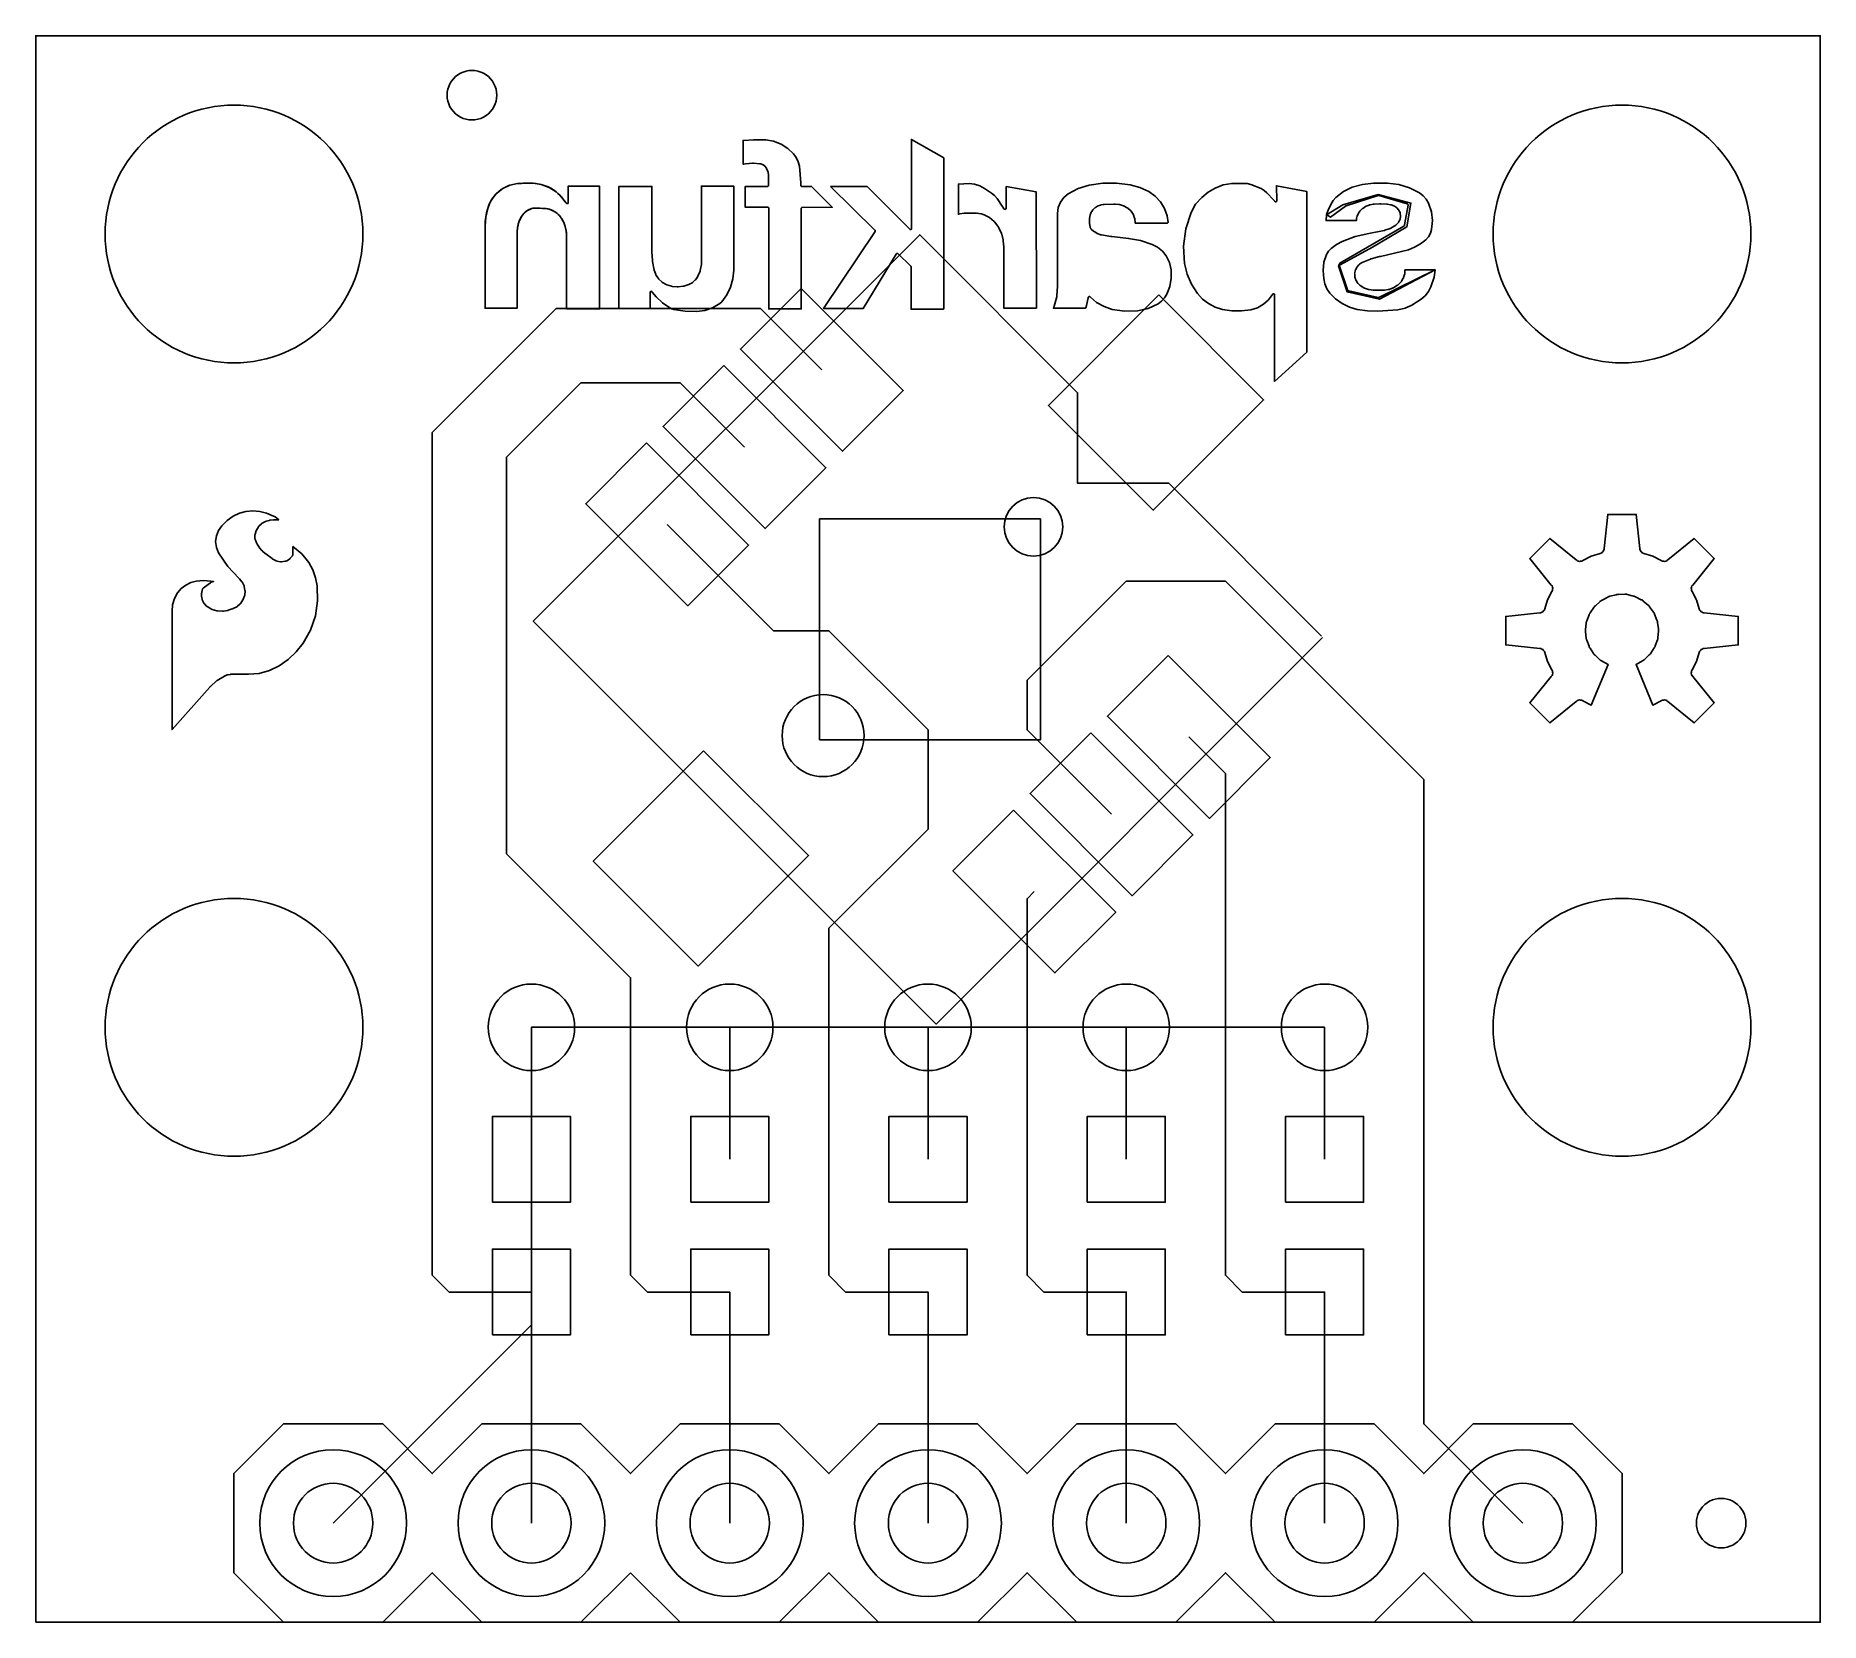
# Model space of a CAD drawing. Extents: x 0 to 900, y 0 to 800.
import ezdxf

# ---------------------------------------------------------------- set-up
doc = ezdxf.new("R2010")
doc.units = 9

msp = doc.modelspace()

# ---------------------------------------------------------------- linework, layer by layer
for points in [[(0, 0), (900, 0), (900, 800), (0, 800), (0, 0)], [(207.5, 770), (207.59, 771.51), (207.86, 772.99), (208.31, 774.43), (208.93, 775.81), (209.71, 777.1), (210.64, 778.29), (211.71, 779.35), (212.9, 780.29), (214.19, 781.07), (215.57, 781.69), (217.01, 782.14), (218.49, 782.41), (220, 782.5), (220, 782.5), (221.51, 782.41), (222.99, 782.14), (224.43, 781.69), (225.81, 781.07), (227.1, 780.29), (228.29, 779.35), (229.36, 778.29), (230.29, 777.1), (231.07, 775.81), (231.69, 774.43), (232.14, 772.99), (232.41, 771.51), (232.5, 770), (232.5, 770), (232.41, 768.49), (232.14, 767.01), (231.69, 765.57), (231.07, 764.19), (230.29, 762.9), (229.36, 761.71), (228.29, 760.64), (227.1, 759.71), (225.81, 758.93), (224.43, 758.31), (222.99, 757.86), (221.51, 757.59), (220, 757.5), (220, 757.5), (218.49, 757.59), (217.01, 757.86), (215.57, 758.31), (214.19, 758.93), (212.9, 759.71), (211.71, 760.64), (210.64, 761.71), (209.71, 762.9), (208.93, 764.19), (208.31, 765.57), (207.86, 767.01), (207.59, 768.49), (207.5, 770)], [(385.85, 725.8), (385.85, 724.29), (386.14, 724), (391.25, 724), (401.75, 713.5), (401.75, 713.5), (386.56, 713.4), (386.34, 713.4), (386.34, 713.4), (386.34, 713.4), (386.19, 713.25), (386.05, 713.11), (386.05, 713.11), (386.05, 713.11), (386.05, 712.91), (386.05, 662.2), (369.65, 662.2), (369.65, 713.21), (369.36, 713.5), (357.85, 713.5), (357.85, 724), (369.26, 724), (369.55, 724.29), (369.55, 729.3), (369.57, 729.33), (369.55, 729.5), (369.55, 729.67), (369.52, 729.7), (369.32, 731.22), (369.34, 731.28), (369.29, 731.41), (369.27, 731.56), (369.21, 731.6), (368.63, 733.02), (368.64, 733.09), (368.55, 733.2), (368.5, 733.33), (368.43, 733.36), (367.87, 734.07), (367.86, 734.15), (367.75, 734.22), (367.66, 734.33), (367.58, 734.34), (366.85, 734.86), (366.81, 734.93), (366.68, 734.98), (366.57, 735.06), (366.5, 735.04), (365.64, 735.34), (365.6, 735.39), (365.45, 735.4), (365.31, 735.45), (365.25, 735.42), (362, 735.72), (361.96, 735.75), (361.8, 735.74), (361.64, 735.75), (361.6, 735.72), (357.95, 735.38), (357.05, 735.3), (356.75, 735.3), (356.75, 747.19), (356.85, 747.2), (357.04, 747.2), (357.05, 747.21), (362.05, 747.5), (368.15, 747.5), (372.14, 746.81), (375.91, 745.36), (379.33, 743.19), (382.25, 740.4), (383.59, 738.52), (384.57, 736.43), (385.15, 734.2), (385.85, 725.8)], [(400.85, 723.9), (419.25, 723.9), (440.95, 702.21), (441.36, 702.21), (441.65, 702.5), (441.65, 747.7), (457.95, 738.4), (457.95, 662.3), (457.75, 662.1), (441.45, 662.1), (441.45, 683.18), (441.45, 683.19), (441.45, 683.39), (441.45, 683.59), (441.45, 683.6), (441.45, 683.6), (441.3, 683.74), (441.16, 683.89), (441.15, 683.89), (434.89, 689.97), (434.88, 690.03), (434.75, 690.11), (434.64, 690.21), (434.58, 690.21), (434.52, 690.25), (434.38, 690.21), (434.23, 690.21), (434.18, 690.16), (434.12, 690.15), (434.04, 690.02), (433.94, 689.91), (433.94, 689.85), (417.35, 662.5), (397.35, 662.4), (423.29, 701.32), (423.41, 701.43), (423.41, 701.48), (423.44, 701.53), (423.4, 701.68), (423.4, 701.84), (423.36, 701.88), (423.35, 701.93), (423.22, 702.02), (400.85, 723.9)], [(337.52, 661.48), (333.45, 660.9), (327.57, 661.02), (321.75, 661.9), (320.72, 662.22), (319.75, 662.7), (316.09, 665.29), (312.83, 668.38), (310.95, 670.76), (310.95, 670.79), (310.83, 670.92), (310.72, 671.06), (310.68, 671.06), (310.66, 671.09), (310.48, 671.09), (310.3, 671.11), (310.28, 671.09), (310.25, 671.09), (310.12, 670.96), (309.98, 670.85), (309.98, 670.82), (309.95, 670.79), (309.95, 670.62), (309.93, 670.44), (309.95, 670.41), (309.95, 662.5), (294.15, 662.5), (294.15, 724), (310.75, 724), (310.75, 691.5), (310.74, 691.49), (310.75, 691.3), (310.75, 691.11), (310.76, 691.09), (311.04, 686.61), (311.02, 686.58), (311.05, 686.41), (311.06, 686.24), (311.09, 686.21), (311.92, 681.79), (311.89, 681.75), (311.95, 681.6), (311.98, 681.44), (312.02, 681.41), (312.74, 679.52), (312.73, 679.46), (312.81, 679.33), (312.86, 679.19), (312.92, 679.17), (314.05, 677.5), (314.05, 677.43), (314.16, 677.33), (314.25, 677.21), (314.31, 677.19), (315.8, 675.82), (315.81, 675.76), (315.94, 675.69), (316.05, 675.59), (316.12, 675.59), (317.88, 674.6), (317.9, 674.54), (318.05, 674.5), (318.18, 674.42), (318.24, 674.44), (320.68, 673.69), (320.72, 673.65), (320.87, 673.64), (321.02, 673.59), (321.07, 673.62), (323.61, 673.38), (323.66, 673.34), (323.81, 673.36), (323.97, 673.35), (324.01, 673.38), (326.54, 673.66), (326.6, 673.64), (326.74, 673.69), (326.9, 673.7), (326.93, 673.75), (329.36, 674.54), (329.41, 674.52), (329.55, 674.6), (329.7, 674.65), (329.72, 674.7), (331.02, 675.43), (331.08, 675.43), (331.2, 675.53), (331.33, 675.61), (331.35, 675.67), (332.46, 676.65), (332.52, 676.66), (332.62, 676.78), (332.73, 676.89), (332.74, 676.94), (333.63, 678.14), (333.69, 678.16), (333.75, 678.3), (333.84, 678.42), (333.83, 678.48), (335.07, 681.24), (335.12, 681.28), (335.15, 681.43), (335.21, 681.56), (335.18, 681.62), (335.72, 684.6), (335.75, 684.64), (335.75, 684.8), (335.78, 684.96), (335.75, 685), (335.75, 724.2), (352.05, 724.2), (352.05, 681.7), (351.65, 677.37), (350.47, 673.18), (348.55, 669.28), (345.95, 665.8), (344.95, 664.9), (341.4, 662.83), (337.52, 661.48)], [(504.65, 662.6), (488.25, 662.6), (488.25, 693.2), (488.27, 693.22), (488.25, 693.4), (488.25, 693.59), (488.23, 693.6), (487.98, 696.59), (488, 696.63), (487.96, 696.79), (487.94, 696.96), (487.91, 696.99), (487.2, 699.9), (487.22, 699.95), (487.15, 700.1), (487.11, 700.25), (487.07, 700.28), (485.77, 703.13), (485.78, 703.19), (485.69, 703.31), (485.63, 703.45), (485.57, 703.47), (483.68, 705.97), (483.67, 706.03), (483.55, 706.13), (483.46, 706.25), (483.4, 706.26), (481, 708.27), (480.99, 708.32), (480.85, 708.4), (480.73, 708.5), (480.67, 708.5), (479.06, 709.39), (479.04, 709.43), (478.88, 709.48), (478.74, 709.56), (478.69, 709.55), (476.95, 710.16), (476.93, 710.19), (476.76, 710.22), (476.61, 710.28), (476.56, 710.26), (474.75, 710.56), (474.72, 710.6), (474.55, 710.6), (474.39, 710.62), (474.35, 710.6), (468.65, 710.6), (468.6, 710.63), (468.45, 710.6), (468.3, 710.6), (468.26, 710.56), (466.05, 710.1), (465.45, 710), (465.35, 710), (465.35, 725.2), (470.75, 725.5), (473.51, 725.17), (476.14, 724.29), (478.55, 722.9), (482.05, 720.6), (483.6, 719.41), (484.85, 717.9), (487.44, 713.97), (487.44, 713.97), (487.54, 713.81), (487.66, 713.62), (487.67, 713.62), (488.24, 712.77), (488.32, 712.61), (488.35, 712.6), (488.37, 712.57), (488.54, 712.53), (488.58, 712.52), (488.64, 712.46), (488.77, 712.46), (488.89, 712.42), (488.97, 712.46), (489.06, 712.46), (489.15, 712.55), (489.26, 712.61), (489.29, 712.69), (489.35, 712.75), (489.35, 712.88), (489.39, 713), (489.35, 713.08), (489.35, 723.9), (504.55, 721.2), (504.65, 662.6)], [(555.65, 661.2), (549.22, 661.05), (542.85, 662), (538.77, 663.38), (535.03, 665.51), (531.91, 668.17), (531.9, 668.2), (531.75, 668.3), (531.74, 668.3), (531.74, 668.31), (531.74, 668.31), (531.69, 668.35), (531.63, 668.42), (531.54, 668.44), (531.46, 668.49), (531.42, 668.48), (531.38, 668.5), (531.29, 668.48), (531.19, 668.49), (531.16, 668.46), (531.11, 668.47), (531.04, 668.4), (530.95, 668.37), (530.93, 668.34), (530.89, 668.32), (530.85, 668.23), (530.78, 668.17), (530.78, 668.12), (530.75, 668.01), (530.75, 668.01), (530.75, 668.01), (530.75, 668), (530.69, 667.85), (530.71, 667.8), (529.85, 663.9), (529.55, 662.8), (529.46, 662.66), (529.34, 662.6), (529.34, 662.6), (529.15, 662.6), (528.97, 662.61), (528.95, 662.6), (513.25, 662.6), (513.48, 663.21), (513.5, 663.22), (513.55, 663.4), (513.61, 663.57), (513.6, 663.6), (514.89, 668.37), (514.93, 668.41), (514.94, 668.57), (514.98, 668.72), (514.96, 668.77), (515.33, 673.7), (515.35, 673.71), (515.35, 673.9), (515.36, 674.09), (515.35, 674.1), (515.25, 691.19), (515.35, 691.29), (515.35, 710.4), (515.71, 713.29), (516.76, 716.01), (518.44, 718.4), (520.65, 720.3), (525.78, 723.03), (531.35, 724.7), (538.19, 725.6), (545.1, 725.64), (551.95, 724.8), (556.79, 723.48), (561.35, 721.4), (564.57, 719.14), (567.26, 716.27), (569.3, 712.9), (570.62, 709.2), (571.08, 705.81), (571.04, 705.81), (571.02, 705.78), (570.98, 705.78), (570.87, 705.64), (570.75, 705.52), (570.75, 705.48), (570.73, 705.45), (570.73, 705.4), (554.55, 705.4), (554.57, 705.42), (554.55, 705.6), (554.55, 705.77), (554.53, 705.8), (554.31, 707.58), (554.34, 707.64), (554.29, 707.78), (554.27, 707.93), (554.22, 707.97), (553.6, 709.65), (553.61, 709.72), (553.53, 709.84), (553.47, 709.98), (553.41, 710), (552.41, 711.49), (552.41, 711.56), (552.3, 711.66), (552.22, 711.78), (552.15, 711.79), (550.82, 713.01), (550.81, 713.07), (550.68, 713.14), (550.57, 713.24), (550.5, 713.24), (548.93, 714.1), (548.9, 714.16), (548.75, 714.2), (548.62, 714.27), (548.56, 714.26), (546.64, 714.82), (546.6, 714.86), (546.44, 714.88), (546.29, 714.92), (546.24, 714.9), (544.25, 715.08), (544.23, 715.1), (544.05, 715.1), (543.88, 715.11), (543.85, 715.09), (538.86, 714.91), (538.83, 714.93), (538.65, 714.9), (538.48, 714.89), (538.45, 714.87), (537.32, 714.68), (537.27, 714.7), (537.12, 714.65), (536.97, 714.62), (536.94, 714.58), (535.86, 714.18), (535.81, 714.19), (535.67, 714.11), (535.52, 714.05), (535.5, 714), (534.52, 713.4), (534.46, 713.4), (534.35, 713.3), (534.21, 713.22), (534.2, 713.16), (533.43, 712.45), (533.37, 712.44), (533.28, 712.31), (533.17, 712.2), (533.17, 712.15), (532.56, 711.29), (532.5, 711.27), (532.44, 711.13), (532.35, 711), (532.36, 710.94), (531.93, 709.98), (531.88, 709.95), (531.85, 709.8), (531.79, 709.66), (531.81, 709.6), (531.43, 707.84), (531.39, 707.8), (531.39, 707.65), (531.36, 707.5), (531.39, 707.45), (531.39, 705.65), (531.36, 705.6), (531.39, 705.45), (531.39, 705.29), (531.43, 705.25), (531.81, 703.49), (531.79, 703.44), (531.85, 703.3), (531.88, 703.15), (531.93, 703.11), (531.98, 703.01), (531.97, 702.96), (532.06, 702.82), (532.12, 702.68), (532.17, 702.66), (532.24, 702.57), (532.24, 702.5), (532.35, 702.4), (532.43, 702.28), (532.5, 702.26), (533.4, 701.43), (533.42, 701.37), (533.55, 701.3), (533.66, 701.2), (533.72, 701.2), (535.15, 700.38), (535.17, 700.33), (535.32, 700.28), (535.46, 700.2), (535.51, 700.21), (537.06, 699.66), (537.09, 699.63), (537.25, 699.6), (537.41, 699.54), (537.45, 699.56), (542.25, 698.73), (542.26, 698.72), (542.45, 698.7), (542.64, 698.67), (542.66, 698.68), (551.15, 697.8), (557.2, 696.7), (563.05, 694.8), (565.79, 693.36), (568.19, 691.4), (570.15, 689), (571.84, 685.6), (572.65, 681.9), (572.66, 677.72), (571.92, 673.61), (570.45, 669.7), (569.3, 667.8), (567.82, 666.15), (566.05, 664.8), (561.05, 662.41), (555.65, 661.2)], [(641.05, 640.4), (624.75, 625.7), (624.75, 669.24), (624.78, 669.28), (624.75, 669.44), (624.75, 669.61), (624.72, 669.64), (624.71, 669.68), (624.58, 669.78), (624.46, 669.9), (624.41, 669.9), (624.38, 669.93), (624.21, 669.9), (624.04, 669.9), (624.01, 669.87), (623.97, 669.86), (623.87, 669.73), (623.75, 669.61), (623.75, 669.56), (621.8, 666.88), (619.2, 664.56), (616.17, 662.84), (612.85, 661.8), (608.06, 661.19), (603.23, 661.25), (598.45, 662), (594.83, 663.16), (591.46, 664.91), (588.44, 667.22), (585.85, 670), (582.81, 674.66), (580.62, 679.78), (579.35, 685.2), (578.89, 693.92), (580, 702.58), (582.65, 710.9), (584.93, 715), (588.05, 718.5), (591.3, 721.07), (594.85, 723.2), (598.88, 724.78), (603.15, 725.5), (610.95, 725.4), (612.85, 725), (618.05, 722.9), (619.6, 721.98), (620.95, 720.8), (624.45, 717), (624.85, 716.56), (624.85, 716.54), (624.98, 716.4), (625.11, 716.26), (625.13, 716.26), (625.14, 716.25), (625.34, 716.25), (625.52, 716.24), (625.54, 716.25), (625.56, 716.25), (625.69, 716.39), (625.83, 716.52), (625.83, 716.54), (625.85, 716.55), (625.84, 716.74), (625.86, 716.93), (625.84, 716.95), (625.75, 724.3), (641.05, 721.4), (641.05, 640.4)], [(705.75, 682), (677.65, 667.2), (661.45, 670.8), (657.05, 683.9), (657.75, 685.3), (689.89, 703.99), (689.92, 703.99), (690.07, 704.09), (690.23, 704.19), (690.23, 704.21), (690.26, 704.22), (690.29, 704.41), (690.33, 704.59), (690.32, 704.61), (692.07, 714.53), (692.12, 714.7), (692.11, 714.73), (692.11, 714.77), (692.01, 714.91), (691.93, 715.07), (691.89, 715.08), (691.87, 715.1), (691.7, 715.14), (677.44, 719.44), (677.3, 719.51), (677.25, 719.5), (677.2, 719.51), (677.06, 719.44), (660.84, 714.26), (660.75, 714.27), (660.65, 714.2), (660.53, 714.16), (660.49, 714.08), (652.95, 708.5), (651.05, 709.9), (651.85, 712.1), (653.25, 715.2), (654.38, 716.94), (655.75, 718.5), (659.53, 721.48), (663.85, 723.6), (669.17, 725.05), (674.65, 725.6), (681.75, 725.6), (687.38, 724.99), (692.81, 723.37), (697.85, 720.8), (699.72, 719.34), (701.27, 717.56), (702.45, 715.5), (703.86, 711.23), (704.37, 706.77), (703.95, 702.3), (703.36, 700.37), (702.37, 698.61), (701.05, 697.1), (698.39, 694.98), (695.43, 693.3), (692.25, 692.1), (678.15, 688.75), (678.15, 688.75), (677.95, 688.7), (677.75, 688.65), (677.75, 688.65), (673.48, 687.53), (673.44, 687.55), (673.29, 687.48), (673.12, 687.44), (673.1, 687.4), (669.03, 685.68), (668.98, 685.69), (668.85, 685.6), (668.7, 685.54), (668.68, 685.48), (667.6, 684.74), (667.53, 684.73), (667.43, 684.63), (667.31, 684.54), (667.3, 684.47), (666.44, 683.48), (666.37, 683.46), (666.3, 683.33), (666.21, 683.22), (666.22, 683.15), (665.63, 681.97), (665.57, 681.94), (665.54, 681.8), (665.47, 681.67), (665.5, 681.6), (665.22, 680.31), (665.17, 680.26), (665.18, 680.12), (665.15, 679.98), (665.19, 679.92), (665.24, 678.6), (665.21, 678.54), (665.25, 678.4), (665.26, 678.26), (665.31, 678.21), (665.69, 676.95), (665.67, 676.89), (665.75, 676.76), (665.79, 676.62), (665.85, 676.59), (666.53, 675.47), (666.53, 675.4), (666.63, 675.3), (666.71, 675.17), (666.77, 675.16), (667.71, 674.24), (667.72, 674.17), (667.85, 674.1), (667.96, 673.99), (668.02, 673.99), (669.79, 672.92), (669.82, 672.86), (669.96, 672.81), (670.09, 672.73), (670.15, 672.75), (672.11, 672.07), (672.14, 672.02), (672.3, 672), (672.44, 671.95), (672.5, 671.98), (674.55, 671.72), (674.57, 671.7), (674.75, 671.7), (674.93, 671.68), (674.95, 671.7), (679.85, 671.7), (679.88, 671.68), (680.05, 671.7), (680.22, 671.7), (680.25, 671.73), (682.15, 671.97), (682.21, 671.95), (682.35, 672), (682.5, 672.02), (682.54, 672.07), (684.58, 672.82), (684.64, 672.81), (684.76, 672.89), (684.91, 672.94), (684.93, 673), (686.76, 674.17), (686.82, 674.17), (686.93, 674.28), (687.06, 674.36), (687.07, 674.42), (688.61, 675.96), (688.67, 675.97), (688.75, 676.1), (688.86, 676.2), (688.86, 676.27), (689.71, 677.66), (689.77, 677.69), (689.82, 677.83), (689.89, 677.95), (689.88, 678.02), (690.37, 679.58), (690.42, 679.62), (690.43, 679.77), (690.47, 679.91), (690.44, 679.97), (690.54, 681.59), (690.55, 681.61), (690.55, 681.8), (690.56, 681.99), (690.55, 682), (705.75, 682)], [(686.95, 661.8), (676.85, 661.1), (671.63, 661.28), (666.45, 662), (662.52, 663.11), (658.83, 664.89), (655.51, 667.27), (652.65, 670.2), (651.16, 672.42), (650.11, 674.88), (649.55, 677.5), (649.25, 681.6), (649.62, 685.75), (650.95, 689.7), (651.94, 691.32), (653.25, 692.7), (655.97, 694.7), (658.95, 696.3), (665.47, 698.7), (672.25, 700.2), (680.05, 701.76), (680.09, 701.74), (680.25, 701.8), (680.42, 701.83), (680.44, 701.87), (683.11, 702.83), (683.16, 702.82), (683.29, 702.9), (683.44, 702.95), (683.47, 703), (685.88, 704.49), (685.95, 704.49), (686.05, 704.6), (686.17, 704.67), (686.19, 704.74), (687.12, 705.71), (687.2, 705.73), (687.26, 705.85), (687.35, 705.94), (687.35, 706.03), (687.96, 707.22), (688.03, 707.27), (688.05, 707.4), (688.11, 707.52), (688.08, 707.6), (688.3, 708.81), (688.35, 708.87), (688.33, 709), (688.35, 709.13), (688.31, 709.2), (688.15, 710.42), (688.18, 710.5), (688.13, 710.62), (688.11, 710.75), (688.04, 710.8), (687.53, 711.92), (687.54, 712), (687.45, 712.1), (687.4, 712.22), (687.32, 712.25), (686.57, 713.11), (686.56, 713.18), (686.44, 713.26), (686.35, 713.36), (686.27, 713.37), (685.32, 713.99), (685.29, 714.04), (685.15, 714.1), (685.03, 714.18), (684.96, 714.17), (683.58, 714.68), (683.56, 714.72), (683.39, 714.75), (683.24, 714.81), (683.19, 714.79), (681.75, 715.06), (681.72, 715.09), (681.55, 715.1), (681.38, 715.13), (681.35, 715.11), (678.35, 715.26), (678.33, 715.28), (678.15, 715.27), (677.97, 715.28), (677.95, 715.26), (674.95, 715.11), (674.92, 715.13), (674.75, 715.1), (674.58, 715.09), (674.55, 715.06), (672.91, 714.73), (672.87, 714.75), (672.72, 714.69), (672.56, 714.66), (672.53, 714.62), (670.98, 713.99), (670.93, 714), (670.8, 713.92), (670.65, 713.86), (670.63, 713.81), (669.22, 712.91), (669.16, 712.91), (669.05, 712.8), (668.92, 712.71), (668.9, 712.66), (668.04, 711.83), (667.98, 711.82), (667.89, 711.69), (667.78, 711.58), (667.78, 711.52), (667.09, 710.54), (667.04, 710.52), (666.98, 710.37), (666.89, 710.24), (666.9, 710.19), (666.43, 709.08), (666.38, 709.06), (666.35, 708.9), (666.29, 708.75), (666.3, 708.7), (666.16, 708.06), (666.12, 708.03), (666.11, 707.86), (666.08, 707.7), (666.1, 707.66), (666.05, 706.8), (650.75, 706.8), (651.05, 709.6), (659.15, 714.7), (677.05, 719.9), (693.55, 715.6), (691.45, 703.6), (674.15, 693.3), (657.86, 684.42), (657.7, 684.37), (657.68, 684.32), (657.64, 684.3), (657.59, 684.14), (657.52, 684), (657.53, 683.95), (657.52, 683.9), (657.6, 683.76), (661.62, 671.8), (661.6, 671.73), (661.68, 671.61), (661.73, 671.47), (661.79, 671.44), (661.82, 671.38), (661.97, 671.35), (662.1, 671.29), (662.16, 671.31), (677.05, 667.95), (677.22, 667.89), (677.25, 667.9), (677.28, 667.89), (677.43, 667.99), (705.75, 682), (705.75, 682), (705.65, 680.6), (705.25, 678.3), (703.55, 673.3), (702.33, 670.95), (700.68, 668.89), (698.65, 667.2), (693.95, 664.2), (690.58, 662.63), (686.95, 661.8)], [(385.983, 672.602), (437.482, 621.103), (406.857, 590.478), (355.358, 641.977)], [(566.37, 669.26), (619.27, 616.37), (563.59, 560.69), (510.7, 613.58)], [(347.003, 633.632), (398.502, 582.133), (367.877, 551.508), (316.378, 603.007)], [(308.033, 594.652), (359.532, 543.153), (328.907, 512.528), (277.408, 564.027)], [(120.33, 555.92), (120.36, 555.9), (122.54, 555.9), (122.42, 556.02), (120.74, 557.33), (118.76, 558.2), (117.54, 558.72), (117.54, 558.72), (117.35, 558.8), (117.16, 558.88), (117.16, 558.88), (116.45, 559.2), (113, 560.06), (109.45, 560.4), (106.03, 560.14), (102.72, 559.23), (99.65, 557.7), (96.59, 555.49), (93.85, 552.9), (92.16, 550.52), (91.1, 547.8), (90.76, 544.9), (91.15, 542), (92.26, 539.3), (96.93, 532.38), (102.51, 526.45), (102.53, 526.45), (102.65, 526.3), (102.79, 526.16), (102.79, 526.14), (104.03, 524.68), (104.1, 524.66), (104.16, 524.53), (104.25, 524.42), (104.25, 524.35), (105.08, 522.61), (105.14, 522.57), (105.16, 522.43), (105.22, 522.3), (105.2, 522.23), (105.55, 520.34), (105.6, 520.28), (105.59, 520.14), (105.61, 520), (105.57, 519.94), (105.42, 518.02), (105.45, 517.96), (105.41, 517.83), (105.4, 517.68), (105.34, 517.64), (104.7, 515.82), (104.71, 515.75), (104.63, 515.63), (104.59, 515.5), (104.52, 515.47), (103.43, 513.88), (103.43, 513.81), (103.32, 513.71), (103.24, 513.6), (103.17, 513.58), (101.71, 512.33), (101.69, 512.27), (101.55, 512.2), (101.44, 512.1), (101.38, 512.1), (99.51, 511.1), (99.49, 511.06), (99.33, 511), (99.19, 510.92), (99.14, 510.94), (97.13, 510.26), (97.11, 510.22), (96.94, 510.19), (96.79, 510.14), (96.74, 510.16), (94.65, 509.83), (94.61, 509.79), (94.45, 509.8), (94.3, 509.77), (94.25, 509.81), (91.74, 509.93), (91.68, 509.9), (91.54, 509.94), (91.4, 509.95), (91.35, 510), (88.94, 510.73), (88.88, 510.72), (88.75, 510.79), (88.61, 510.84), (88.58, 510.9), (86.43, 512.2), (86.35, 512.2), (86.26, 512.3), (86.14, 512.37), (86.12, 512.44), (85.07, 513.55), (84.99, 513.57), (84.93, 513.69), (84.84, 513.79), (84.84, 513.87), (84.15, 515.22), (84.09, 515.26), (84.06, 515.4), (83.99, 515.53), (84.01, 515.6), (83.71, 516.96), (83.66, 517), (83.66, 517.15), (83.63, 517.3), (83.66, 517.35), (83.66, 518.75), (83.63, 518.8), (83.66, 518.95), (83.66, 519.1), (83.71, 519.14), (84.01, 520.51), (83.99, 520.58), (84.06, 520.7), (84.09, 520.84), (84.15, 520.88), (84.32, 521.19), (84.32, 521.28), (84.41, 521.37), (84.47, 521.48), (84.55, 521.51), (84.81, 521.76), (84.81, 521.8), (84.95, 521.9), (85.08, 522.02), (85.12, 522.02), (88.09, 524.18), (88.1, 524.22), (88.25, 524.3), (88.4, 524.4), (88.43, 524.39), (88.7, 524.53), (88.74, 524.6), (88.87, 524.63), (88.99, 524.69), (89.07, 524.67), (89.36, 524.73), (89.43, 524.78), (89.56, 524.77), (89.68, 524.79), (88.35, 525), (84.65, 525.29), (80.95, 525), (78.2, 524.27), (75.65, 523.01), (73.4, 521.26), (71.56, 519.1), (69.98, 516.22), (69.03, 513.07), (68.76, 509.8), (68.76, 450.1), (68.76, 450.1), (87.82, 471.55), (87.82, 471.58), (87.95, 471.7), (88.07, 471.84), (88.1, 471.84), (91.22, 474.7), (91.24, 474.75), (91.37, 474.83), (91.48, 474.94), (91.54, 474.93), (95.18, 477.1), (95.2, 477.15), (95.35, 477.2), (95.49, 477.28), (95.54, 477.27), (96.63, 477.66), (96.66, 477.7), (96.82, 477.73), (96.97, 477.79), (97.02, 477.76), (98.16, 477.96), (98.19, 478), (98.35, 478), (98.52, 478.03), (98.56, 478), (107.35, 478), (112.72, 478.49), (117.91, 479.94), (122.76, 482.3), (127.31, 485.52), (131.37, 489.34), (134.85, 493.7), (138.58, 500.32), (141.05, 507.5), (142.19, 515.01), (141.95, 522.6), (141.14, 526.69), (139.73, 530.62), (137.76, 534.3), (134.19, 538.78), (129.76, 542.4), (129.76, 539.1), (129.78, 539.07), (129.76, 538.9), (129.76, 538.73), (129.73, 538.7), (129.71, 538.53), (129.73, 538.46), (129.68, 538.33), (129.66, 538.19), (129.6, 538.15), (129.53, 537.98), (129.54, 537.91), (129.45, 537.8), (129.4, 537.67), (129.33, 537.64), (128.41, 536.51), (128.4, 536.43), (128.29, 536.35), (128.2, 536.25), (128.12, 536.24), (126.92, 535.41), (126.89, 535.35), (126.76, 535.3), (126.64, 535.22), (126.57, 535.23), (126.14, 535.07), (126.1, 535.01), (125.95, 535), (125.82, 534.95), (125.75, 534.98), (123.9, 534.78), (123.83, 534.73), (123.7, 534.76), (123.57, 534.74), (123.5, 534.79), (121.67, 535.13), (121.59, 535.11), (121.47, 535.17), (121.34, 535.19), (121.29, 535.26), (119.63, 536.11), (119.59, 536.1), (119.45, 536.2), (119.3, 536.28), (119.29, 536.32), (116.02, 538.68), (116, 538.68), (115.85, 538.8), (115.7, 538.91), (115.7, 538.93), (114.34, 540.1), (114.3, 540.1), (114.19, 540.23), (114.06, 540.34), (114.06, 540.38), (112.89, 541.75), (112.84, 541.76), (112.76, 541.9), (112.65, 542.03), (112.65, 542.07), (111.71, 543.6), (111.67, 543.62), (111.6, 543.77), (111.51, 543.91), (111.52, 543.96), (110.83, 545.61), (110.79, 545.64), (110.76, 545.8), (110.7, 545.94), (110.72, 545.99), (110.54, 546.89), (110.49, 546.94), (110.5, 547.09), (110.47, 547.23), (110.51, 547.29), (110.55, 548.2), (110.51, 548.26), (110.55, 548.4), (110.56, 548.54), (110.61, 548.59), (111.15, 550.38), (111.13, 550.45), (111.21, 550.57), (111.25, 550.7), (111.31, 550.74), (112.3, 552.32), (112.3, 552.39), (112.4, 552.49), (112.48, 552.61), (112.55, 552.63), (113.91, 553.9), (113.93, 553.97), (114.06, 554.04), (114.16, 554.13), (114.23, 554.13), (115.88, 555), (115.91, 555.06), (116.06, 555.1), (116.19, 555.17), (116.25, 555.15), (117.88, 555.61), (117.91, 555.65), (118.07, 555.67), (118.23, 555.71), (118.27, 555.69), (119.95, 555.88), (119.97, 555.9), (120.15, 555.9), (120.33, 555.92)], [(823.03, 464.33), (836.36, 453.46), (846.53, 463.64), (835.67, 476.96), (835.31, 477.39), (835.3, 477.42), (835.28, 477.44), (835.12, 477.98), (834.95, 478.51), (834.95, 478.54), (834.94, 478.56), (835, 479.12), (835.05, 479.68), (835.06, 479.71), (835.06, 479.73), (835.33, 480.22), (837.51, 484.46), (838.96, 489), (839.12, 489.53), (839.14, 489.56), (839.15, 489.58), (839.51, 490.01), (839.87, 490.44), (839.89, 490.46), (839.91, 490.48), (840.41, 490.74), (840.9, 491), (840.93, 491), (840.95, 491.02), (841.51, 491.06), (858.61, 492.8), (858.61, 507.2), (841.51, 508.93), (840.95, 508.98), (840.93, 508.99), (840.9, 509), (840.41, 509.26), (839.91, 509.52), (839.89, 509.54), (839.87, 509.55), (839.51, 509.99), (839.15, 510.42), (839.14, 510.44), (839.12, 510.46), (838.96, 511), (837.51, 515.54), (835.33, 519.77), (835.06, 520.26), (835.06, 520.29), (835.05, 520.32), (835, 520.88), (834.94, 521.43), (834.95, 521.46), (834.95, 521.49), (835.12, 522.02), (835.28, 522.56), (835.3, 522.58), (835.31, 522.61), (835.67, 523.03), (846.53, 536.36), (836.36, 546.53), (823.03, 535.67), (822.61, 535.31), (822.58, 535.3), (822.56, 535.28), (822.02, 535.12), (821.49, 534.95), (821.46, 534.95), (821.43, 534.95), (820.88, 535), (820.32, 535.05), (820.29, 535.06), (820.26, 535.06), (819.77, 535.33), (815.54, 537.51), (811, 538.96), (810.46, 539.12), (810.44, 539.14), (810.41, 539.15), (809.99, 539.51), (809.55, 539.87), (809.54, 539.89), (809.52, 539.91), (809.26, 540.41), (809, 540.9), (808.99, 540.93), (808.98, 540.95), (808.93, 541.51), (807.2, 558.61), (792.8, 558.61), (791.06, 541.51), (791.02, 540.95), (791, 540.93), (791, 540.9), (790.74, 540.41), (790.48, 539.91), (790.46, 539.89), (790.44, 539.87), (790.01, 539.51), (789.58, 539.15), (789.56, 539.14), (789.53, 539.12), (789, 538.96), (784.46, 537.51), (780.22, 535.33), (779.73, 535.06), (779.7, 535.06), (779.68, 535.05), (779.12, 535), (778.56, 534.95), (778.54, 534.95), (778.51, 534.95), (777.98, 535.12), (777.44, 535.28), (777.42, 535.3), (777.39, 535.31), (776.96, 535.67), (763.64, 546.53), (753.46, 536.36), (764.33, 523.03), (764.69, 522.61), (764.7, 522.58), (764.71, 522.56), (764.88, 522.02), (765.05, 521.49), (765.04, 521.46), (765.05, 521.43), (765, 520.88), (764.95, 520.32), (764.94, 520.29), (764.93, 520.26), (764.67, 519.77), (762.49, 515.54), (761.03, 511), (760.87, 510.46), (760.85, 510.44), (760.85, 510.42), (760.48, 509.99), (760.13, 509.55), (760.11, 509.54), (760.09, 509.52), (759.59, 509.26), (759.1, 509), (759.07, 508.99), (759.04, 508.98), (758.48, 508.93), (741.38, 507.2), (741.38, 492.8), (758.48, 491.06), (759.04, 491.02), (759.07, 491), (759.1, 491), (759.59, 490.74), (760.09, 490.48), (760.11, 490.46), (760.13, 490.44), (760.48, 490.01), (760.85, 489.58), (760.85, 489.56), (760.87, 489.53), (761.03, 489), (762.49, 484.46), (764.67, 480.22), (764.93, 479.73), (764.94, 479.71), (764.95, 479.68), (765, 479.12), (765.05, 478.56), (765.04, 478.54), (765.05, 478.51), (764.88, 477.98), (764.71, 477.44), (764.7, 477.42), (764.69, 477.39), (764.33, 476.96), (753.46, 463.64), (763.64, 453.46), (776.96, 464.33), (777.39, 464.69), (777.42, 464.7), (777.44, 464.71), (777.98, 464.88), (778.51, 465.05), (778.54, 465.04), (778.56, 465.05), (779.12, 465), (779.68, 464.95), (779.71, 464.94), (779.73, 464.93), (780.23, 464.67), (784.46, 462.49), (792.94, 482.95), (789.66, 484.78), (789.32, 484.91), (789.15, 485.07), (788.94, 485.18), (788.72, 485.46), (786.39, 487.62), (786.1, 487.81), (785.96, 488.01), (785.79, 488.17), (785.64, 488.5), (783.88, 491.14), (783.64, 491.4), (783.55, 491.62), (783.42, 491.82), (783.35, 492.17), (782.25, 495.14), (782.08, 495.45), (782.05, 495.69), (781.97, 495.91), (781.98, 496.27), (781.61, 499.42), (781.51, 499.77), (781.54, 500), (781.51, 500.23), (781.61, 500.58), (782, 503.81), (781.99, 504.17), (782.07, 504.38), (782.1, 504.61), (782.28, 504.93), (783.42, 507.97), (783.5, 508.33), (783.63, 508.52), (783.71, 508.74), (783.96, 509), (785.79, 511.68), (785.95, 512.01), (786.12, 512.16), (786.25, 512.36), (786.56, 512.55), (788.98, 514.72), (789.21, 515), (789.41, 515.11), (789.58, 515.27), (789.93, 515.39), (792.8, 516.92), (793.08, 517.14), (793.31, 517.19), (793.51, 517.3), (793.87, 517.34), (797.02, 518.15), (797.36, 518.29), (797.59, 518.29), (797.81, 518.35), (798.17, 518.3), (801.42, 518.33), (801.78, 518.39), (802.01, 518.34), (802.24, 518.34), (802.57, 518.21), (805.74, 517.47), (806.1, 517.44), (806.31, 517.34), (806.53, 517.28), (806.83, 517.07), (809.73, 515.6), (810.07, 515.49), (810.25, 515.34), (810.45, 515.23), (810.69, 514.96), (813.16, 512.84), (813.47, 512.65), (813.6, 512.46), (813.78, 512.31), (813.94, 511.99), (815.83, 509.35), (816.09, 509.09), (816.17, 508.87), (816.31, 508.68), (816.39, 508.33), (817.6, 505.31), (817.79, 505), (817.82, 504.77), (817.91, 504.56), (817.9, 504.2), (818.36, 500.98), (818.47, 500.63), (818.44, 500.4), (818.48, 500.17), (818.39, 499.82), (818.07, 496.58), (818.09, 496.22), (818.01, 496), (817.99, 495.77), (817.82, 495.45), (816.74, 492.38), (816.67, 492.03), (816.55, 491.84), (816.47, 491.62), (816.23, 491.35), (814.45, 488.62), (814.3, 488.29), (814.13, 488.14), (814.01, 487.94), (813.71, 487.74), (811.33, 485.51), (811.11, 485.23), (810.91, 485.12), (810.74, 484.96), (810.4, 484.83), (807.06, 482.95), (815.54, 462.49), (819.77, 464.67), (820.26, 464.93), (820.29, 464.94), (820.32, 464.95), (820.87, 465), (821.43, 465.05), (821.46, 465.04), (821.49, 465.05), (822.02, 464.88), (822.56, 464.71), (822.58, 464.7), (822.61, 464.69), (823.03, 464.33)], [(395.3, 445.02), (506.66, 445.02), (506.66, 556.38), (395.3, 556.38), (395.3, 445.02)], [(571.113, 487.472), (622.612, 435.973), (591.987, 405.348), (540.488, 456.847)], [(532.133, 448.502), (583.632, 397.003), (553.007, 366.378), (501.508, 417.877)], [(336.84, 439.45), (389.74, 386.56), (334.06, 330.88), (281.17, 383.77)], [(493.163, 409.522), (544.662, 358.023), (514.037, 327.398), (462.538, 378.897)], [(230.315, 211.805), (230.315, 255.115), (269.685, 255.115), (269.685, 211.805)], [(330.315, 211.805), (330.315, 255.115), (369.685, 255.115), (369.685, 211.805)], [(430.315, 211.805), (430.315, 255.115), (469.685, 255.115), (469.685, 211.805)], [(530.315, 211.805), (530.315, 255.115), (569.685, 255.115), (569.685, 211.805)], [(630.315, 211.805), (630.315, 255.115), (669.685, 255.115), (669.685, 211.805)], [(230.315, 144.885), (230.315, 188.195), (269.685, 188.195), (269.685, 144.885)], [(330.315, 144.885), (330.315, 188.195), (369.685, 188.195), (369.685, 144.885)], [(430.315, 144.885), (430.315, 188.195), (469.685, 188.195), (469.685, 144.885)], [(530.315, 144.885), (530.315, 188.195), (569.685, 188.195), (569.685, 144.885)], [(630.315, 144.885), (630.315, 188.195), (669.685, 188.195), (669.685, 144.885)], [(300, 25), (325, 0), (375, 0), (400, 25), (425, 0), (475, 0), (500, 25), (525, 0), (575, 0), (600, 25), (625, 0), (675, 0), (700, 25), (725, 0), (775, 0), (800, 25), (800, 75), (775, 100), (725, 100), (700, 75), (675, 100), (625, 100), (600, 75), (575, 100), (525, 100), (500, 75), (475, 100), (425, 100), (400, 75), (375, 100), (325, 100), (300, 75), (275, 100), (225, 100), (200, 75), (175, 100), (125, 100), (100, 75), (100, 25), (125, 0), (175, 0), (200, 25), (225, 0), (275, 0), (300, 25)], [(837.5, 50), (837.59, 51.51), (837.86, 52.99), (838.31, 54.43), (838.93, 55.81), (839.71, 57.1), (840.64, 58.29), (841.71, 59.36), (842.9, 60.29), (844.19, 61.07), (845.57, 61.69), (847.01, 62.14), (848.49, 62.41), (850, 62.5), (850, 62.5), (851.51, 62.41), (852.99, 62.14), (854.43, 61.69), (855.81, 61.07), (857.1, 60.29), (858.29, 59.36), (859.35, 58.29), (860.29, 57.1), (861.07, 55.81), (861.69, 54.43), (862.14, 52.99), (862.41, 51.51), (862.5, 50), (862.5, 50), (862.41, 48.49), (862.14, 47.01), (861.69, 45.57), (861.07, 44.19), (860.29, 42.9), (859.35, 41.71), (858.29, 40.64), (857.1, 39.71), (855.81, 38.93), (854.43, 38.31), (852.99, 37.86), (851.51, 37.59), (850, 37.5), (850, 37.5), (848.49, 37.59), (847.01, 37.86), (845.57, 38.31), (844.19, 38.93), (842.9, 39.71), (841.71, 40.64), (840.64, 41.71), (839.71, 42.9), (838.93, 44.19), (838.31, 45.57), (837.86, 47.01), (837.59, 48.49), (837.5, 50)], [(130, 49.9), (130, 50.1)], [(170, 49.9), (170, 50.1)], [(230, 49.9), (230, 50.1)], [(270, 49.9), (270, 50.1)], [(330, 49.9), (330, 50.1)], [(370, 49.9), (370, 50.1)], [(430, 49.9), (430, 50.1)], [(470, 49.9), (470, 50.1)], [(530, 49.9), (530, 50.1)], [(570, 49.9), (570, 50.1)], [(630, 49.9), (630, 50.1)], [(670, 49.9), (670, 50.1)], [(730, 49.9), (730, 50.1)], [(770, 49.9), (770, 50.1)]]:
    msp.add_lwpolyline(points, close=True)
for points in [[(267.75, 696.4), (267.75, 662.2), (267.75, 698.89), (267.77, 698.92), (267.75, 699.1), (267.75, 699.28), (267.73, 699.3), (267.45, 702.05), (267.47, 702.1), (267.43, 702.25), (267.41, 702.41), (267.37, 702.44), (266.61, 705.1), (266.62, 705.16), (266.55, 705.3), (266.51, 705.45), (266.46, 705.47), (265.16, 707.89), (265.16, 707.96), (265.06, 708.07), (265, 708.2), (264.93, 708.22), (263.09, 710.25), (263.07, 710.32), (262.95, 710.4), (262.85, 710.51), (262.79, 710.51), (261.22, 711.59), (261.2, 711.64), (261.06, 711.7), (260.93, 711.78), (260.87, 711.77), (259.11, 712.47), (259.07, 712.52), (258.92, 712.55), (258.78, 712.6), (258.72, 712.58), (256.85, 712.87), (256.83, 712.89), (256.65, 712.9), (256.48, 712.93), (256.45, 712.91), (252.45, 713.09), (252.43, 713.11), (252.25, 713.1), (252.07, 713.11), (252.05, 713.09), (251.13, 713.04), (251.09, 713.07), (250.93, 713.03), (250.78, 713.02), (250.74, 712.98), (249.85, 712.75), (249.79, 712.77), (249.65, 712.7), (249.5, 712.66), (249.47, 712.61), (248.02, 711.88), (247.96, 711.89), (247.84, 711.8), (247.71, 711.73), (247.69, 711.67), (246.44, 710.63), (246.37, 710.63), (246.28, 710.51), (246.17, 710.41), (246.16, 710.35), (245.17, 709.06), (245.12, 709.04), (245.05, 708.9), (244.96, 708.78), (244.96, 708.72), (243.87, 706.47), (243.83, 706.44), (243.79, 706.29), (243.72, 706.14), (243.73, 706.09), (243.07, 703.68), (243.03, 703.65), (243.01, 703.49), (242.97, 703.33), (242.99, 703.29), (242.77, 700.8), (242.75, 700.78), (242.75, 700.6), (242.75, 662.6), (226.65, 662.6), (226.65, 704.1), (227.01, 708.54), (227.95, 712.9), (229.01, 715.68), (230.53, 718.23), (232.45, 720.5), (235.54, 722.93), (239.1, 724.59), (242.95, 725.4), (250.85, 725.6), (254.99, 724.99), (258.91, 723.53), (262.45, 721.3), (264.27, 719.66), (265.85, 717.8), (266.83, 716.46), (266.83, 716.44), (266.95, 716.3), (267.07, 716.14), (267.08, 716.14), (267.32, 715.85), (267.34, 715.78), (267.45, 715.7), (267.54, 715.59), (267.62, 715.59), (267.63, 715.58), (267.75, 715.46), (267.8, 715.46), (267.84, 715.43), (268, 715.46), (268.16, 715.46), (268.2, 715.5), (268.25, 715.51), (268.34, 715.64), (268.45, 715.75), (268.45, 715.81), (268.48, 715.85), (268.45, 716.01), (268.45, 724.1), (284.35, 724.1), (284.35, 662.2), (267.75, 662.2), (284.35, 662.2), (284.35, 724.1), (268.45, 724.1), (268.45, 715.4), (268.15, 715.4)], [(242.75, 700.6), (242.73, 700.41), (242.75, 700.39), (242.75, 662.6), (226.65, 662.6), (226.65, 704.1)], [(648.92, 496.52), (454.04, 301.65), (250.96, 504.73), (445.83, 699.61), (525.45, 619.99), (525.45, 574.33), (571.38, 574.33), (648.5, 497.22)], [(250, 50), (250, 166.54), (208.46, 166.54), (200, 175), (200, 600), (262.5, 662.5), (365.46, 662.5), (396.42, 631.54)], [(350, 50), (350, 166.54), (308.46, 166.54), (300, 175), (300, 325), (237.5, 387.5), (237.5, 587.5), (275, 625), (325.01, 625), (357.44, 592.57)], [(450, 50), (450, 166.54), (408.46, 166.54), (400, 175), (400, 350), (450, 400), (450, 450), (400, 500), (372.06, 500), (318.47, 553.59)], [(542.57, 407.44), (500, 450), (500, 475), (550, 525), (600, 525), (700, 425), (700, 100), (750, 50)], [(650, 50), (650, 166.54), (608.46, 166.54), (600, 175), (600, 427.95), (581.55, 446.41)], [(550, 50), (550, 166.54), (508.46, 166.54), (500, 175), (500, 364.87), (503.6, 368.46)], [(150, 50), (250, 150), (250, 300), (350, 300), (450, 300), (550, 300), (650, 300)], [(250, 300), (250, 233.46)], [(350, 300), (350, 233.46)], [(450, 300), (450, 233.46)], [(550, 300), (550, 233.46)], [(650, 300), (650, 233.46)]]:
    msp.add_lwpolyline(points)
for centre, radius in [((100, 700), 65), ((800, 700), 65), ((503.18, 552.34), 14.76), ((397.11, 447.11), 20.67), ((100, 300), 65), ((800, 300), 65), ((250, 300), 21.81), ((350, 300), 21.81), ((450, 300), 21.81), ((550, 300), 21.81), ((650, 300), 21.81), ((150, 50), 37), ((250, 50), 37), ((350, 50), 37), ((450, 50), 37), ((550, 50), 37), ((650, 50), 37), ((750, 50), 37)]:
    msp.add_circle(centre, radius)
for centre, radius, start, end in [((244.789, 708.062), 17.52, 134.770311, 163.969692), ((244.526, 708.323), 17.15, 95.273073, 134.760714), ((248.391, 666.591), 59.06, 87.614116, 95.286316), ((250.003, 705.518), 20.1, 51.737408, 87.584147), ((251.032, 706.807), 18.45, 36.570799, 51.76857), ((260.107, 703.654), 33.46, 163.957838, 179.23542), ((252.711, 704.311), 8.93, 110.043389, 149.075947), ((251.947, 706.417), 6.69, 87.407601, 110.084724), ((335.24, 2490.373), 1779.21, 267.326518, 267.468357), ((256.205, 702.59), 10.32, 49.18467, 87.52646), ((95.452, 591.688), 211.99, 36.002466, 36.50521), ((271.692, 719.743), 5.86, 215.984528, 223.626614), ((268.151, 716.37), 0.97, 223.687175, 270), ((258.88, 700.599), 16.13, 149.026849, 179.996148), ((254.533, 700.638), 12.89, 21.204195, 49.230991), ((249.961, 698.873), 17.79, 0.730523, 21.177602), ((162.539, 697.75), 105.22, 359.26486, 0.73514), ((150, 50.1), 20, 360, 540), ((250, 50.1), 20, 360, 540), ((350, 50.1), 20, 360, 540), ((450, 50.1), 20, 360, 540), ((550, 50.1), 20, 360, 540), ((650, 50.1), 20, 360, 540), ((750, 50.1), 20, 360, 540), ((150, 49.9), 20, 540, 360), ((250, 49.9), 20, 540, 360), ((350, 49.9), 20, 540, 360), ((450, 49.9), 20, 540, 360), ((550, 49.9), 20, 540, 360), ((650, 49.9), 20, 540, 360), ((750, 49.9), 20, 540, 360)]:
    msp.add_arc(centre, radius, start, end)

doc.saveas('drawing.dxf')
